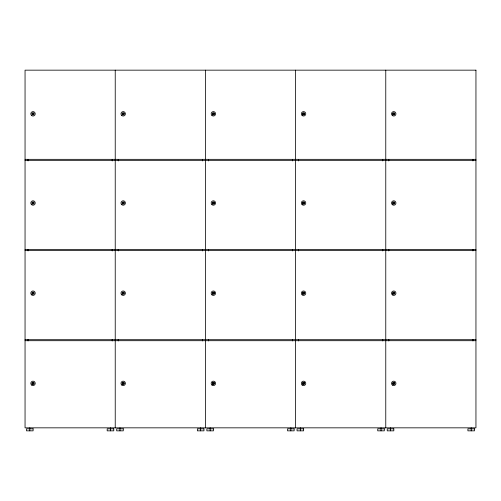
<?xml version="1.0" encoding="UTF-8"?>
<svg xmlns="http://www.w3.org/2000/svg" width="501" height="501" viewBox="0 0 501 501"><rect width="100%" height="100%" fill="white"/><g stroke="black" fill="none" stroke-linecap="round" stroke-linejoin="round"><path stroke-width="0.75" d="M25.05 159.337L475.95 159.337M25.05 160.339L475.95 160.339M25.05 249.517L475.95 249.517M25.05 250.519L475.95 250.519M25.05 339.697L475.95 339.697M25.05 340.699L475.95 340.699M472.944 159.381L472.944 160.946M472.944 249.385L472.944 250.951M472.944 339.396L472.944 340.962M471.203 427.835L471.203 430.841M390.517 427.835L390.517 430.841M388.776 159.381L388.776 160.946M388.776 249.385L388.776 250.951M388.776 339.396L388.776 340.962M385.77 70.159L385.77 427.835M382.764 159.381L382.764 160.946M382.764 249.385L382.764 250.951M382.764 339.396L382.764 340.962M381.023 427.835L381.023 430.841M300.337 427.835L300.337 430.841M298.596 159.381L298.596 160.946M298.596 249.385L298.596 250.951M298.596 339.396L298.596 340.962M295.59 70.159L295.59 427.835M292.584 159.381L292.584 160.946M292.584 249.385L292.584 250.951M292.584 339.396L292.584 340.962M290.843 427.835L290.843 430.841M210.157 427.835L210.157 430.841M208.416 159.381L208.416 160.946M208.416 249.385L208.416 250.951M208.416 339.396L208.416 340.962M205.41 70.159L205.41 427.835M202.404 159.381L202.404 160.946M202.404 249.385L202.404 250.951M202.404 339.396L202.404 340.962M200.663 427.835L200.663 430.841M119.977 427.835L119.977 430.841M118.236 159.381L118.236 160.946M118.236 249.385L118.236 250.951M118.236 339.396L118.236 340.962M115.23 70.159L115.23 427.835M112.224 159.381L112.224 160.946M112.224 249.385L112.224 250.951M112.224 339.396L112.224 340.962M110.483 427.835L110.483 430.841M29.797 427.835L29.797 430.841M28.056 159.381L28.056 160.946M28.056 249.385L28.056 250.951M28.056 339.396L28.056 340.962M475.95 70.159L25.05 70.159L25.05 427.835L475.95 427.835L475.95 70.159M33.661 113.358L32.315 113.358L32.315 114.284L33.661 114.284L33.661 113.358M123.841 113.358L122.494 113.358L122.494 114.284L123.841 114.284L123.841 113.358M214.021 113.358L212.674 113.358L212.674 114.284L214.021 114.284L214.021 113.358M304.201 113.358L302.854 113.358L302.854 114.284L304.201 114.284L304.201 113.358M394.381 113.358L393.034 113.358L393.034 114.284L394.381 114.284L394.381 113.358M33.661 202.536L32.315 202.536L32.315 203.462L33.661 203.462L33.661 202.536M123.841 202.536L122.494 202.536L122.494 203.462L123.841 203.462L123.841 202.536M214.021 202.536L212.674 202.536L212.674 203.462L214.021 203.462L214.021 202.536M304.201 202.536L302.854 202.536L302.854 203.462L304.201 203.462L304.201 202.536M394.381 202.536L393.034 202.536L393.034 203.462L394.381 203.462L394.381 202.536M33.661 292.716L32.315 292.716L32.315 293.642L33.661 293.642L33.661 292.716M123.841 292.716L122.494 292.716L122.494 293.642L123.841 293.642L123.841 292.716M214.021 292.716L212.674 292.716L212.674 293.642L214.021 293.642L214.021 292.716M304.201 292.716L302.854 292.716L302.854 293.642L304.201 293.642L304.201 292.716M394.381 292.716L393.034 292.716L393.034 293.642L394.381 293.642L394.381 292.716M33.661 382.896L32.315 382.896L32.315 383.822L33.661 383.822L33.661 382.896M123.841 382.896L122.494 382.896L122.494 383.822L123.841 383.822L123.841 382.896M214.021 382.896L212.674 382.896L212.674 383.822L214.021 383.822L214.021 382.896M304.201 382.896L302.854 382.896L302.854 383.822L304.201 383.822L304.201 382.896M394.381 382.896L393.034 382.896L393.034 383.822L394.381 383.822L394.381 382.896M33.097 428.837L26.503 428.837L26.503 430.841L33.097 430.841L33.097 428.837M113.777 428.837L107.183 428.837L107.183 430.841L113.777 430.841L113.777 428.837M123.277 428.837L116.683 428.837L116.683 430.841L123.277 430.841L123.277 428.837M203.957 428.837L197.363 428.837L197.363 430.841L203.957 430.841L203.957 428.837M213.457 428.837L206.863 428.837L206.863 430.841L213.457 430.841L213.457 428.837M294.137 428.837L287.543 428.837L287.543 430.841L294.137 430.841L294.137 428.837M303.637 428.837L297.043 428.837L297.043 430.841L303.637 430.841L303.637 428.837M384.317 428.837L377.723 428.837L377.723 430.841L384.317 430.841L384.317 428.837M393.817 428.837L387.223 428.837L387.223 430.841L393.817 430.841L393.817 428.837M474.497 428.837L467.903 428.837L467.903 430.841L474.497 430.841L474.497 428.837M32.321 114.648A1.083 1.083 0 0 0 34.087 114.009A1.083 1.083 0 0 0 32.653 112.806A1.083 1.083 0 0 0 32.321 114.648M31.601 115.512A2.204 2.204 0 0 0 35.189 114.209A2.204 2.204 0 0 0 32.271 111.748A2.204 2.204 0 0 0 31.601 115.512M32.484 203.938A1.083 1.083 0 0 0 34.106 202.999A1.083 1.083 0 0 0 32.484 202.06A1.083 1.083 0 0 0 32.484 203.938M31.601 204.69A2.204 2.204 0 0 0 35.189 203.387A2.204 2.204 0 0 0 32.271 200.926A2.204 2.204 0 0 0 31.601 204.69M32.484 294.118A1.083 1.083 0 0 0 34.106 293.179A1.083 1.083 0 0 0 32.484 292.24A1.083 1.083 0 0 0 32.484 294.118M31.601 294.87A2.204 2.204 0 0 0 35.189 293.567A2.204 2.204 0 0 0 32.264 291.106A2.204 2.204 0 0 0 31.601 294.87M32.484 384.298A1.083 1.083 0 0 0 34.106 383.359A1.083 1.083 0 0 0 32.484 382.42A1.083 1.083 0 0 0 32.484 384.298M31.601 385.05A2.204 2.204 0 0 0 35.189 383.747A2.204 2.204 0 0 0 32.271 381.286A2.204 2.204 0 0 0 31.601 385.05M122.664 114.76A1.083 1.083 0 0 0 124.286 113.821A1.083 1.083 0 0 0 122.664 112.882A1.083 1.083 0 0 0 122.664 114.76M121.781 115.512A2.204 2.204 0 0 0 125.369 114.209A2.204 2.204 0 0 0 122.444 111.748A2.204 2.204 0 0 0 121.781 115.512M122.664 203.938A1.083 1.083 0 0 0 124.286 202.999A1.083 1.083 0 0 0 122.664 202.06A1.083 1.083 0 0 0 122.664 203.938M121.781 204.69A2.204 2.204 0 0 0 125.369 203.387A2.204 2.204 0 0 0 122.444 200.926A2.204 2.204 0 0 0 121.781 204.69M122.664 294.118A1.083 1.083 0 0 0 124.286 293.179A1.083 1.083 0 0 0 122.664 292.24A1.083 1.083 0 0 0 122.664 294.118M121.781 294.87A2.204 2.204 0 0 0 125.369 293.567A2.204 2.204 0 0 0 122.451 291.106A2.204 2.204 0 0 0 121.781 294.87M122.664 384.298A1.083 1.083 0 0 0 124.286 383.359A1.083 1.083 0 0 0 122.664 382.42A1.083 1.083 0 0 0 122.664 384.298M121.781 385.05A2.204 2.204 0 0 0 125.369 383.747A2.204 2.204 0 0 0 122.451 381.286A2.204 2.204 0 0 0 121.781 385.05M212.844 114.76A1.083 1.083 0 0 0 214.466 113.821A1.083 1.083 0 0 0 212.844 112.882A1.083 1.083 0 0 0 212.844 114.76M211.961 115.512A2.204 2.204 0 0 0 215.549 114.209A2.204 2.204 0 0 0 212.631 111.748A2.204 2.204 0 0 0 211.961 115.512M212.844 203.938A1.083 1.083 0 0 0 214.466 202.999A1.083 1.083 0 0 0 212.844 202.06A1.083 1.083 0 0 0 212.844 203.938M211.961 204.69A2.204 2.204 0 0 0 215.549 203.387A2.204 2.204 0 0 0 212.631 200.926A2.204 2.204 0 0 0 211.961 204.69M212.844 294.118A1.083 1.083 0 0 0 214.466 293.179A1.083 1.083 0 0 0 212.844 292.24A1.083 1.083 0 0 0 212.844 294.118M211.961 294.87A2.204 2.204 0 0 0 215.549 293.567A2.204 2.204 0 0 0 212.631 291.106A2.204 2.204 0 0 0 211.961 294.87M212.844 384.298A1.083 1.083 0 0 0 214.466 383.359A1.083 1.083 0 0 0 212.844 382.42A1.083 1.083 0 0 0 212.844 384.298M211.961 385.05A2.204 2.204 0 0 0 215.549 383.747A2.204 2.204 0 0 0 212.624 381.286A2.204 2.204 0 0 0 211.961 385.05M393.041 114.648A1.083 1.083 0 0 0 394.807 114.009A1.083 1.083 0 0 0 393.373 112.806A1.083 1.083 0 0 0 393.041 114.648M392.321 115.512A2.204 2.204 0 0 0 395.909 114.209A2.204 2.204 0 0 0 392.991 111.748A2.204 2.204 0 0 0 392.321 115.512M393.204 203.938A1.083 1.083 0 0 0 394.826 202.999A1.083 1.083 0 0 0 393.204 202.06A1.083 1.083 0 0 0 393.204 203.938M392.321 204.69A2.204 2.204 0 0 0 395.909 203.387A2.204 2.204 0 0 0 392.991 200.926A2.204 2.204 0 0 0 392.321 204.69M393.041 294.006A1.083 1.083 0 0 0 394.807 293.367A1.083 1.083 0 0 0 393.373 292.164A1.083 1.083 0 0 0 393.041 294.006M392.321 294.87A2.204 2.204 0 0 0 395.909 293.567A2.204 2.204 0 0 0 392.991 291.106A2.204 2.204 0 0 0 392.321 294.87M393.204 384.298A1.083 1.083 0 0 0 394.826 383.359A1.083 1.083 0 0 0 393.204 382.42A1.083 1.083 0 0 0 393.204 384.298M392.321 385.05A2.204 2.204 0 0 0 395.909 383.747A2.204 2.204 0 0 0 392.991 381.286A2.204 2.204 0 0 0 392.321 385.05M303.024 114.76A1.083 1.083 0 0 0 304.646 113.821A1.083 1.083 0 0 0 303.024 112.882A1.083 1.083 0 0 0 303.024 114.76M302.141 115.512A2.204 2.204 0 0 0 305.729 114.209A2.204 2.204 0 0 0 302.804 111.748A2.204 2.204 0 0 0 302.141 115.512M303.024 203.938A1.083 1.083 0 0 0 304.646 202.999A1.083 1.083 0 0 0 303.024 202.06A1.083 1.083 0 0 0 303.024 203.938M302.141 204.69A2.204 2.204 0 0 0 305.729 203.387A2.204 2.204 0 0 0 302.804 200.926A2.204 2.204 0 0 0 302.141 204.69M303.024 294.118A1.083 1.083 0 0 0 304.646 293.179A1.083 1.083 0 0 0 303.024 292.24A1.083 1.083 0 0 0 303.024 294.118M302.141 294.87A2.204 2.204 0 0 0 305.729 293.567A2.204 2.204 0 0 0 302.804 291.106A2.204 2.204 0 0 0 302.141 294.87M303.024 384.298A1.083 1.083 0 0 0 304.646 383.359A1.083 1.083 0 0 0 303.024 382.42A1.083 1.083 0 0 0 303.024 384.298M302.141 385.05A2.204 2.204 0 0 0 305.729 383.747A2.204 2.204 0 0 0 302.811 381.286A2.204 2.204 0 0 0 302.141 385.05"/></g></svg>
